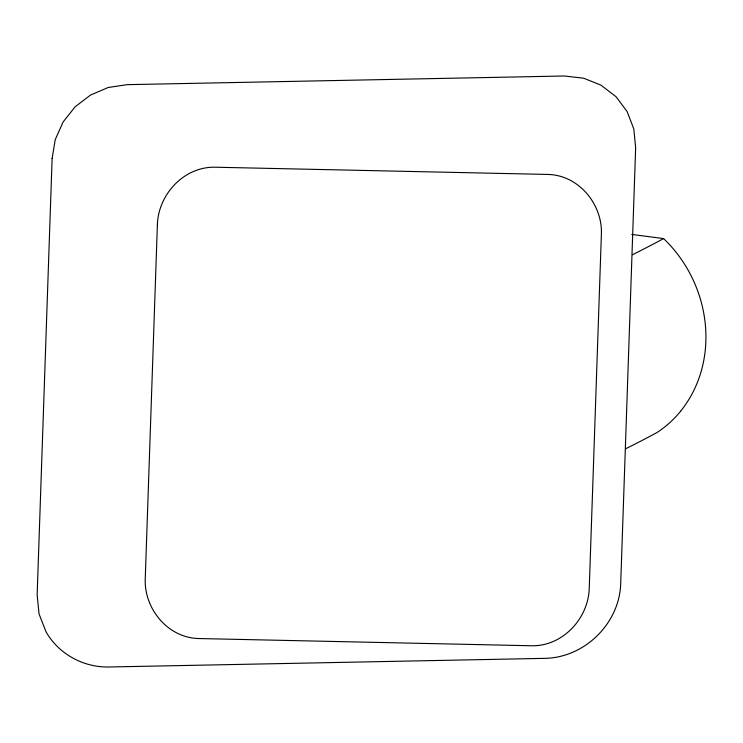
<?xml version="1.0" encoding="UTF-8"?>
<svg xmlns="http://www.w3.org/2000/svg" width="743" height="743" viewBox="0 0 743 743"><rect width="100%" height="100%" fill="white"/><g stroke="black" fill="none" stroke-linecap="round" stroke-linejoin="round"><path stroke-width="1.11" d="M631.819 234.444L663.601 238.587A124.202 111.719 62.5 0 1 685.557 265.808A125.437 112.834 62.5 0 1 680.542 411.25M680.56 411.278A124.202 111.719 62.5 0 1 656.951 432.556A2819.36 656.06 2 0 1 625.782 448.707M663.592 238.587A2819.36 656.06 2 0 1 632.432 254.747M52.121 158.417L37.15 594.771L39.054 614.006L46.075 631.894C58.595 653.821 82.817 667.168 107.949 667.01L545.297 658.344C584.732 657.444 619.207 623.6 620.684 584.165L635.655 147.746L633.816 128.976L627.138 111.571L616.068 96.739L600.892 85.101L583.58 78.191L564.364 75.99L127.072 84.656L108.209 87.498L90.488 95.067L75.099 106.825L63.071 122.047L55.233 139.628L52.121 158.417M157.377 224.925L145.256 578.416C143.817 608.536 167.807 637.903 198.734 638.534L531.728 645.769C562.804 646.354 588.475 618.399 589.255 588.066L601.375 234.565C602.814 204.446 578.816 175.079 547.897 174.447L214.903 167.212C183.827 166.636 158.157 194.592 157.377 224.925"/></g></svg>
